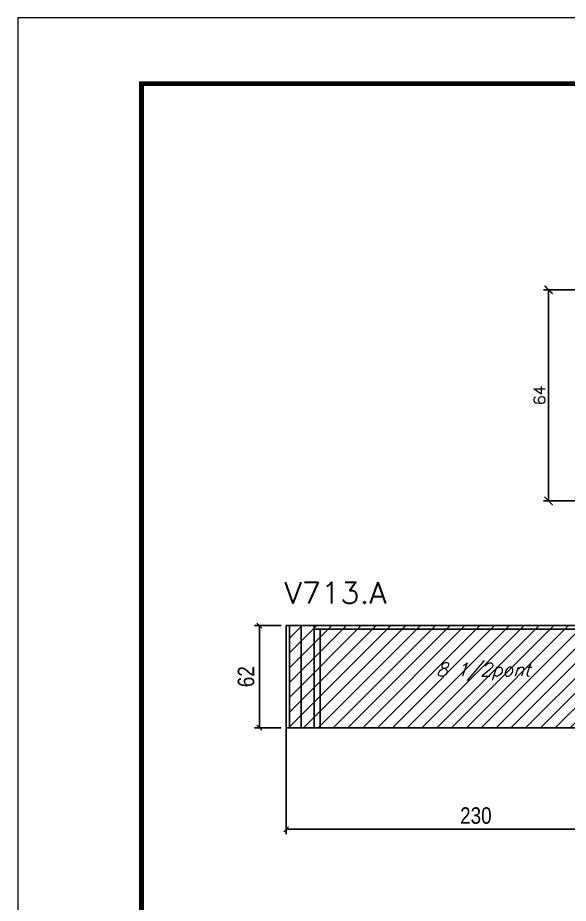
# Model space of a CAD drawing. Extents: x -20960 to -5926, y -2106 to 21915.
# Drawn here: x -7438 to -7105, y 16784 to 17321 of the extents above; entities that cross this region are included whole.
import ezdxf

# ---------------------------------------------------------------- set-up
doc = ezdxf.new("R2010")
doc.units = 0
doc.linetypes.add('DASHED', pattern=[0.75, 0.5, -0.25])
for name, color, linetype in [('COTA', 241, 'Continuous'), ('Painéis', 200, 'Continuous'), ('Reaproveitamento', 251, 'Continuous'), ('SARR_2.2x7', 40, 'Continuous'), ('SARR_3.5x7', 81, 'Continuous'), ('texto', 7, 'Continuous')]:
    doc.layers.add(name, color=color, linetype=linetype)
for name, color, linetype, lineweight in [('Folhas', 255, 'Continuous', 9), ('SARRAFO DE PRESSAO', 251, 'DASHED', 9), ('Texto Seção', 7, 'Continuous', 15)]:
    doc.layers.add(name, color=color, linetype=linetype, lineweight=lineweight)
doc.styles.add('COTA TECNICA', font='techl___.ttf', dxfattribs={"height": 10})
doc.styles.add('REGUA-120', font='ROMANS.shx', dxfattribs={"height": 15})
doc.styles.add('Romans', font='romans.shx')
doc.dimstyles.new('Cota Seção (2x)', dxfattribs={"dimtxt": 7, "dimasz": 5, "dimexe": 3, "dimexo": 3, "dimgap": 2, "dimtad": 3, "dimdec": 1, "dimlfac": 0.5, "dimzin": 12, "dimdsep": 46, "dimtxsty": 'Romans', "dimblk": 'ARCHTICK', "dimcen": 0, "dimclrd": 4, "dimclre": 4, "dimclrt": 1, "dimadec": 1, "dimazin": 3, "dimtfac": 1, "dimtdec": 1, "dimtmove": 0, "dimatfit": 3, "dimldrblk": 'OBLIQUE', "dimfxl": 1, "dimtolj": 1, "dimtzin": 12, "dimarcsym": 0})
doc.dimstyles.new('PAINEL', dxfattribs={"dimtxt": 10, "dimasz": 3, "dimexe": 3, "dimexo": 3, "dimgap": 3, "dimtad": 1, "dimdec": 1, "dimzin": 12, "dimdsep": 46, "dimtxsty": 'COTA TECNICA', "dimblk1": 'OBLIQUE', "dimblk2": 'OBLIQUE', "dimsah": 1, "dimcen": 0.9, "dimclrd": 4, "dimclre": 4, "dimclrt": 240, "dimadec": 1, "dimazin": 3, "dimtfac": 1, "dimtdec": 1, "dimtmove": 0, "dimatfit": 3, "dimfxl": 1, "dimtolj": 1, "dimtzin": 12, "dimarcsym": 0})

# ---------------------------------------------------------------- blocks, each defined once
blk = doc.blocks.new('9999999999')
at = {"layer": 'Folhas'}
blk.add_lwpolyline([(98138.98, 34190.21), (99623.98, 34190.21), (99623.98, 35240.21), (98138.98, 35240.21)], close=True, dxfattribs=at)
at = {"layer": 'Folhas', "color": 30, "const_width": 3}
blk.add_lwpolyline([(98213.98, 34230.21), (99583.98, 34230.21), (99583.98, 35200.21), (98213.98, 35200.21)], close=True, dxfattribs=at)
blk = doc.blocks.new('_Oblique')
at = {"color": 0, "linetype": 'ByBlock', "lineweight": -2}
blk.add_line((-0.5, -0.5), (0.5, 0.5), dxfattribs=at)
blk = doc.blocks.new('*D518')
at = {"layer": 'COTA', "color": 4, "linetype": 'ByBlock', "lineweight": -2, "transparency": 16777216}
for p, q in [((-7275.73, 16927.45), (-7275.73, 16825.93)), ((-7045.73, 16887.45), (-7045.73, 16825.93)), ((-7275.73, 16828.93), (-7045.73, 16828.93))]:
    blk.add_line(p, q, dxfattribs=at)
at = {"layer": 'Defpoints', "color": 0, "linetype": 'ByBlock', "transparency": 16777216}
for p in [(-7275.73, 16930.45), (-7045.73, 16890.45), (-7045.73, 16828.93)]:
    blk.add_point(p, dxfattribs=at)
at = {"layer": 'COTA', "color": 4, "linetype": 'ByBlock', "lineweight": -2, "transparency": 16777216, "xscale": 3, "yscale": 3, "zscale": 3, "rotation": 180}
blk.add_blockref('_Oblique', (-7275.73, 16828.93), dxfattribs=at)
at = {"layer": 'COTA', "color": 4, "linetype": 'ByBlock', "lineweight": -2, "transparency": 16777216, "xscale": 3, "yscale": 3, "zscale": 3}
blk.add_blockref('_Oblique', (-7045.73, 16828.93), dxfattribs=at)
at = {"layer": 'COTA', "color": 240, "linetype": 'ByBlock', "transparency": 16777216, "insert": (-7160.73, 16837.15), "char_height": 10, "attachment_point": 5, "style": 'COTA TECNICA'}
blk.add_mtext('\\A1;230', dxfattribs=at)
blk = doc.blocks.new('_ArchTick')
at = {"color": 0, "linetype": 'ByBlock', "const_width": 0.15}
blk.add_lwpolyline([(-0.5, -0.5), (0.5, 0.5)], dxfattribs=at)
blk = doc.blocks.new('*D528')
at = {"layer": 'COTA', "color": 4, "lineweight": -2, "transparency": 16777216}
for p, q in [((-7059.65, 17156.09), (-7119.62, 17156.09)), ((-7116.62, 17156.09), (-7116.62, 17028.09)), ((-7059.65, 17028.09), (-7119.62, 17028.09))]:
    blk.add_line(p, q, dxfattribs=at)
at = {"layer": 'Defpoints', "color": 0, "transparency": 16777216}
for p in [(-7056.65, 17156.09), (-7116.62, 17028.09), (-7056.65, 17028.09)]:
    blk.add_point(p, dxfattribs=at)
at = {"layer": 'COTA', "color": 4, "lineweight": -2, "transparency": 16777216, "xscale": 5, "yscale": 5, "zscale": 5}
for p, rotation in [((-7116.62, 17156.09), 90), ((-7116.62, 17028.09), 270)]:
    blk.add_blockref('_ArchTick', p, dxfattribs=dict(at, rotation=rotation))
at = {"layer": 'COTA', "color": 1, "transparency": 16777216, "insert": (-7122.12, 17092.09), "char_height": 7, "attachment_point": 5, "rotation": 90, "style": 'Romans'}
blk.add_mtext('\\A1;64', dxfattribs=at)
blk = doc.blocks.new('*D530')
at = {"layer": 'COTA', "color": 4, "linetype": 'ByBlock', "lineweight": -2, "transparency": 16777216}
for p, q in [((-7278.73, 16952.45), (-7294.95, 16952.45)), ((-7291.95, 16890.45), (-7291.95, 16952.45)), ((-7278.73, 16890.45), (-7294.95, 16890.45))]:
    blk.add_line(p, q, dxfattribs=at)
at = {"layer": 'Defpoints', "color": 0, "linetype": 'ByBlock', "transparency": 16777216}
for p in [(-7291.95, 16952.45), (-7275.73, 16952.45), (-7275.73, 16890.45)]:
    blk.add_point(p, dxfattribs=at)
at = {"layer": 'COTA', "color": 4, "linetype": 'ByBlock', "lineweight": -2, "transparency": 16777216, "xscale": 3, "yscale": 3, "zscale": 3}
for p, rotation in [((-7291.95, 16952.45), 90), ((-7291.95, 16890.45), 270)]:
    blk.add_blockref('_Oblique', p, dxfattribs=dict(at, rotation=rotation))
at = {"layer": 'COTA', "color": 240, "linetype": 'ByBlock', "transparency": 16777216, "insert": (-7300.05, 16921.45), "char_height": 10, "attachment_point": 5, "rotation": 90, "style": 'COTA TECNICA'}
blk.add_mtext('\\A1;62', dxfattribs=at)

msp = doc.modelspace()

# ---------------------------------------------------------------- hatches: boundary and pattern name
at = {"layer": 'Reaproveitamento', "linetype": 'ByBlock'}
h = msp.add_hatch(dxfattribs=at)
h.set_pattern_fill('ANSI31', color=256, scale=2)
h.set_pattern_definition([(45, (-146593.643, -14827.5354), (-4.49012806, 4.49012806), [])])
h.paths.add_polyline_path([(-7045.73, 16890.45), (-7045.73, 16952.45), (-7273.73, 16952.45), (-7273.73, 16890.45)])

# ---------------------------------------------------------------- linework, layer by layer
at = {"layer": 'Painéis', "linetype": 'ByBlock'}
for p, q in [((-7275.73, 16952.45), (-7275.73, 16890.45)), ((-7045.73, 16952.45), (-7275.73, 16952.45)), ((-7273.73, 16952.45), (-7273.73, 16890.45)), ((-7275.73, 16890.45), (-7045.73, 16890.45))]:
    msp.add_line(p, q, dxfattribs=at)
at = {"layer": 'SARR_2.2x7', "linetype": 'Continuous'}
for p, q in [((-7266.73, 16952.45), (-7266.73, 16890.45)), ((-7258.73, 16950.25), (-7060.73, 16950.25))]:
    msp.add_line(p, q, dxfattribs=at)
at = {"layer": 'SARR_3.5x7'}
for p, q in [((-7258.73, 16952.45), (-7258.73, 16890.45)), ((-7255.22, 16950.25), (-7255.22, 16890.45))]:
    msp.add_line(p, q, dxfattribs=at)

# ---------------------------------------------------------------- block references
at = {"layer": 'SARRAFO DE PRESSAO', "color": 6, "linetype": 'ByBlock'}
msp.add_blockref('9999999999', (-105577.48, -17919.11), dxfattribs=at)

# ---------------------------------------------------------------- texts
at = {"layer": 'texto', "color": 2, "insert": (-7156.3, 16924.45), "char_height": 8, "attachment_point": 5, "style": 'Romans'}
msp.add_mtext('{\\Q19;\\C256;8 1/2pont}', dxfattribs=at)
at = {"layer": 'Texto Seção', "style": 'REGUA-120', "width": 1.05}
msp.add_text('V713.A', height=13, dxfattribs=at).set_placement((-7276.88, 16965.74))

# ---------------------------------------------------------------- dimensions: what is measured, and where the dimension line sits
at = {"layer": 'COTA'}
dim = msp.add_linear_dim(base=(-7116.62, 17028.09), p1=(-7056.65, 17156.09), p2=(-7056.65, 17028.09), angle=90, dimstyle='Cota Seção (2x)', dxfattribs=at)
dim.commit()
dim.dimension.update_dxf_attribs({"geometry": '*D528', "text_midpoint": (-7122.12, 17092.09)})
at = {"layer": 'COTA', "linetype": 'ByBlock'}
dim = msp.add_linear_dim(base=(-7291.95, 16952.45), p1=(-7275.73, 16890.45), p2=(-7275.73, 16952.45), angle=90, dimstyle='PAINEL', dxfattribs=at)
dim.commit()
dim.dimension.update_dxf_attribs({"geometry": '*D530', "text_midpoint": (-7300.05, 16921.45)})
dim = msp.add_linear_dim(base=(-7045.73, 16828.93), p1=(-7275.73, 16930.45), p2=(-7045.73, 16890.45), dimstyle='PAINEL', dxfattribs=at)
dim.commit()
dim.dimension.update_dxf_attribs({"geometry": '*D518', "text_midpoint": (-7160.73, 16837.15)})

doc.saveas('drawing.dxf')
